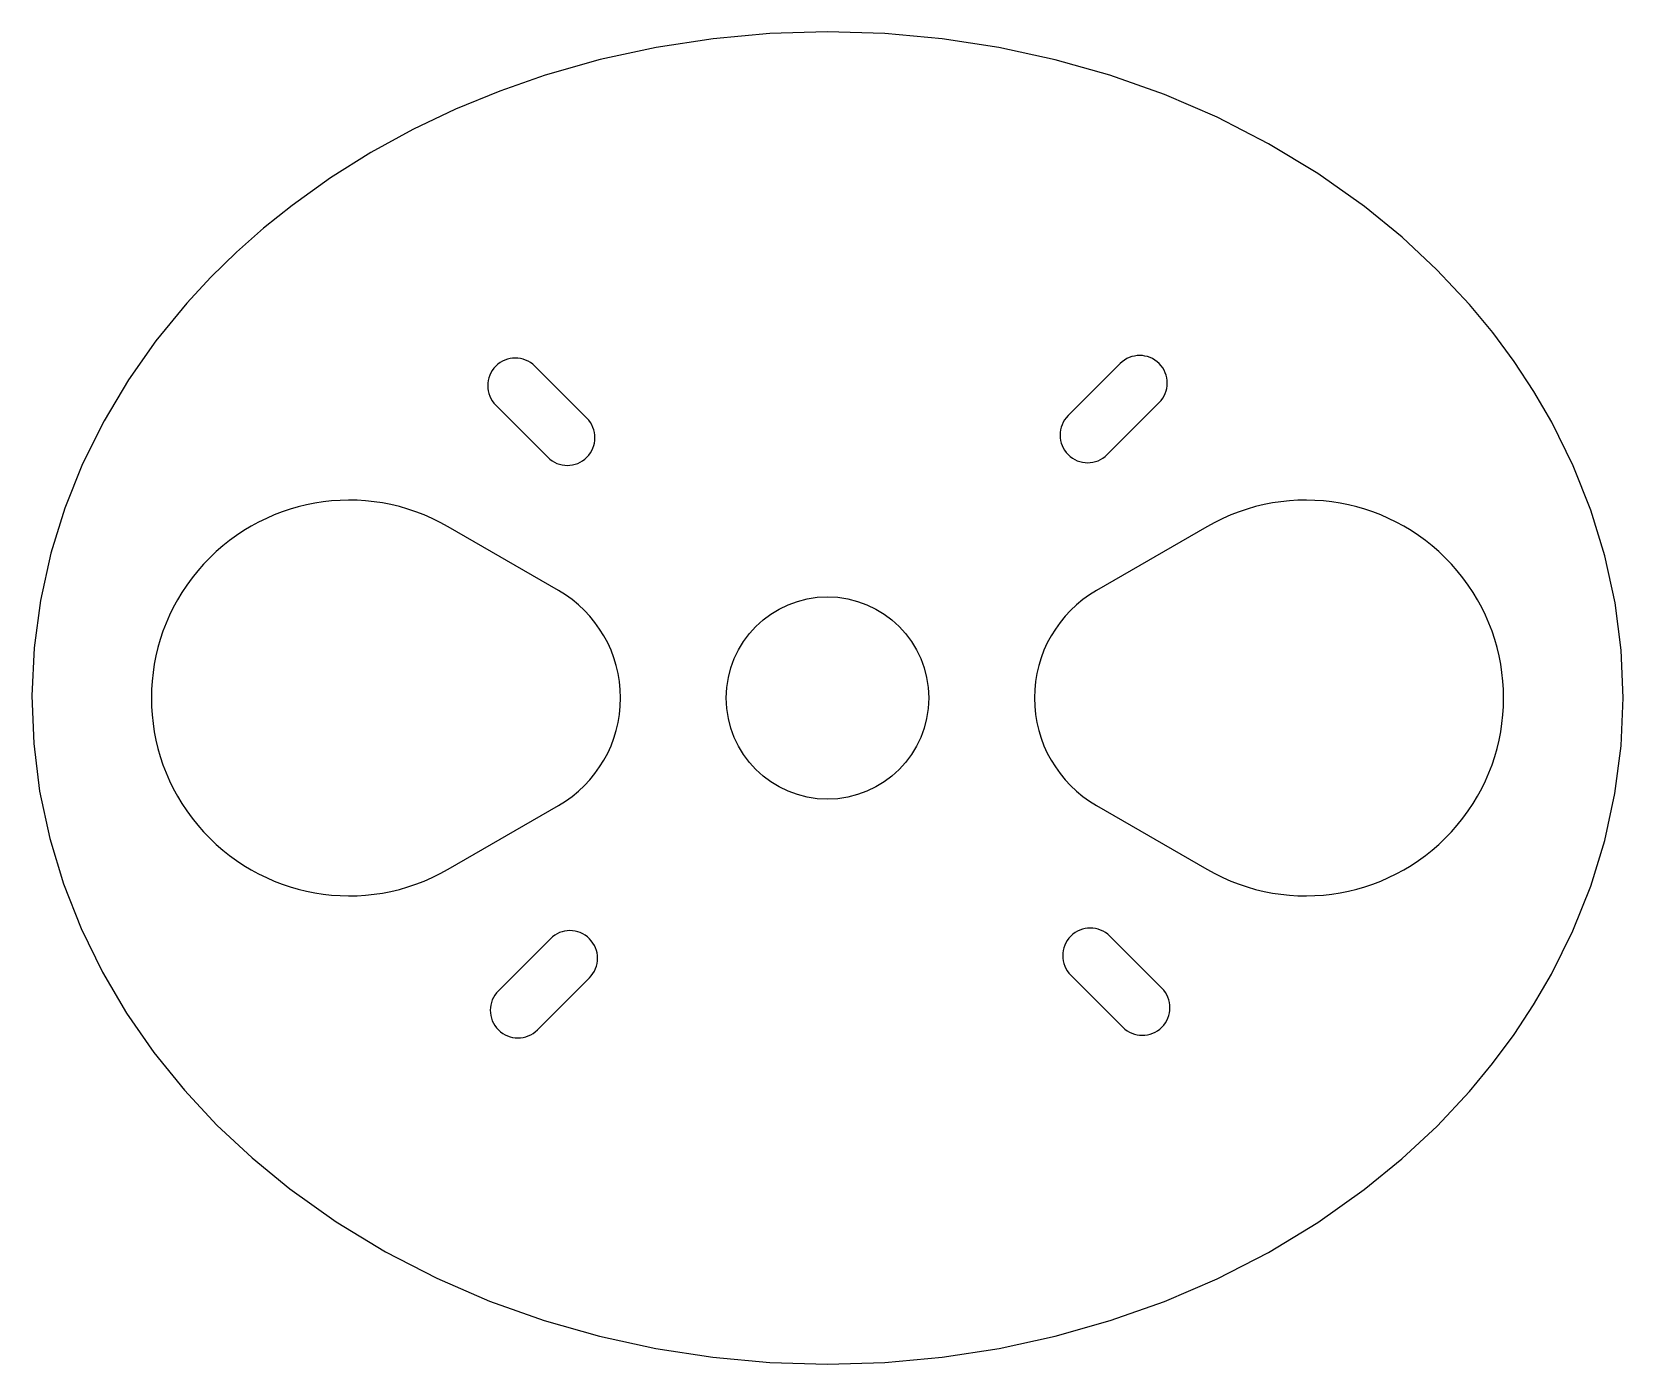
# Model space of a CAD drawing. Extents: x 1.5 to 88, y -36.2 to 36.2.
import ezdxf

# ---------------------------------------------------------------- set-up
doc = ezdxf.new("R2010")
doc.units = 0
doc.layers.get('0').update_dxf_attribs({"linetype": 'CONTINUOUS'})

msp = doc.modelspace()

# ---------------------------------------------------------------- linework, layer by layer
at = {"color": 7, "linetype": 'CONTINUOUS'}
for p, q in [((60.66, 18.173), (57.831, 15.344)), ((31.669, 15.203), (28.84, 18.031)), ((26.719, 15.91), (29.547, 13.081)), ((59.953, 13.223), (62.781, 16.051)), ((30.125, 5.846), (24.125, 9.31)), ((65.375, 9.31), (59.375, 5.846)), ((24.125, -9.31), (30.125, -5.846)), ((59.375, -5.846), (65.375, -9.31)), ((62.923, -15.768), (60.094, -12.94)), ((29.689, -13.081), (26.86, -15.91)), ((28.982, -18.031), (31.81, -15.203)), ((57.973, -15.061), (60.801, -17.89))]:
    msp.add_line(p, q, dxfattribs=at)
at = {"color": 7, "linetype": 'CONTINUOUS', "flags": 128}
msp.add_lwpolyline([(88, 0), (87.889, 2.593), (87.557, 5.167), (87.004, 7.721), (86.247, 10.198), (85.285, 12.618), (84.118, 14.981), (83.147, 16.654), (82.076, 18.279), (80.907, 19.856), (79.64, 21.384), (77.88, 23.263), (75.98, 25.036), (73.94, 26.705), (71.411, 28.498), (68.729, 30.122), (65.938, 31.554), (63.075, 32.787), (60.105, 33.84), (57.119, 34.687), (54.071, 35.349), (50.977, 35.823), (47.867, 36.106), (44.736, 36.2), (41.622, 36.105), (38.529, 35.823), (35.441, 35.351), (32.391, 34.689), (29.402, 33.842), (26.934, 32.983), (24.538, 32), (22.214, 30.893), (19.921, 29.635), (17.732, 28.262), (15.647, 26.771), (14.098, 25.532), (12.627, 24.233), (11.236, 22.874), (9.923, 21.456), (8.249, 19.411), (6.751, 17.281), (5.427, 15.064), (4.261, 12.722), (3.297, 10.323), (2.535, 7.867), (1.967, 5.306), (1.622, 2.724), (1.5, 0.122), (1.601, -2.472), (1.926, -5.063), (2.473, -7.63), (3.221, -10.107), (4.175, -12.528), (5.334, -14.894), (6.647, -17.119), (8.135, -19.26), (9.8, -21.315), (11.564, -23.207), (13.47, -24.993), (15.518, -26.673), (18.047, -28.471), (20.729, -30.098), (23.52, -31.534), (26.383, -32.771), (29.352, -33.826), (32.354, -34.68), (35.418, -35.346), (38.517, -35.822), (41.619, -36.105), (44.742, -36.2), (47.875, -36.106), (50.988, -35.821), (54.083, -35.346), (57.13, -34.684), (60.115, -33.836), (63.073, -32.788), (65.927, -31.56), (68.714, -30.13), (71.398, -28.507), (73.93, -26.713), (75.976, -25.04), (77.881, -23.262), (79.646, -21.377), (80.905, -19.858), (82.068, -18.291), (83.133, -16.677), (84.1, -15.015), (85.271, -12.65), (86.237, -10.227), (86.997, -7.748), (87.554, -5.185), (87.889, -2.603), (88, 0)], dxfattribs=at)
at = {"color": 7, "linetype": 'CONTINUOUS'}
msp.add_circle((44.75, 0), 5.5, dxfattribs=at)
for centre, radius, start, end in [((27.779, 16.971), 1.5, 45, 225), ((61.721, 17.112), 1.5, 315, 135), ((30.608, 14.142), 1.5, 225, 45), ((58.892, 14.284), 1.5, 135, 315), ((18.75, 0), 10.75, 60, 300), ((70.75, 0), 10.75, 240, 120), ((26.75, 0), 6.75, 300, 60), ((62.75, 0), 6.75, 120, 240), ((30.749, -14.142), 1.5, 315, 135), ((59.034, -14.001), 1.5, 45, 225), ((27.921, -16.971), 1.5, 135, 315), ((61.862, -16.829), 1.5, 225, 45)]:
    msp.add_arc(centre, radius, start, end, dxfattribs=at)

doc.saveas('drawing.dxf')
